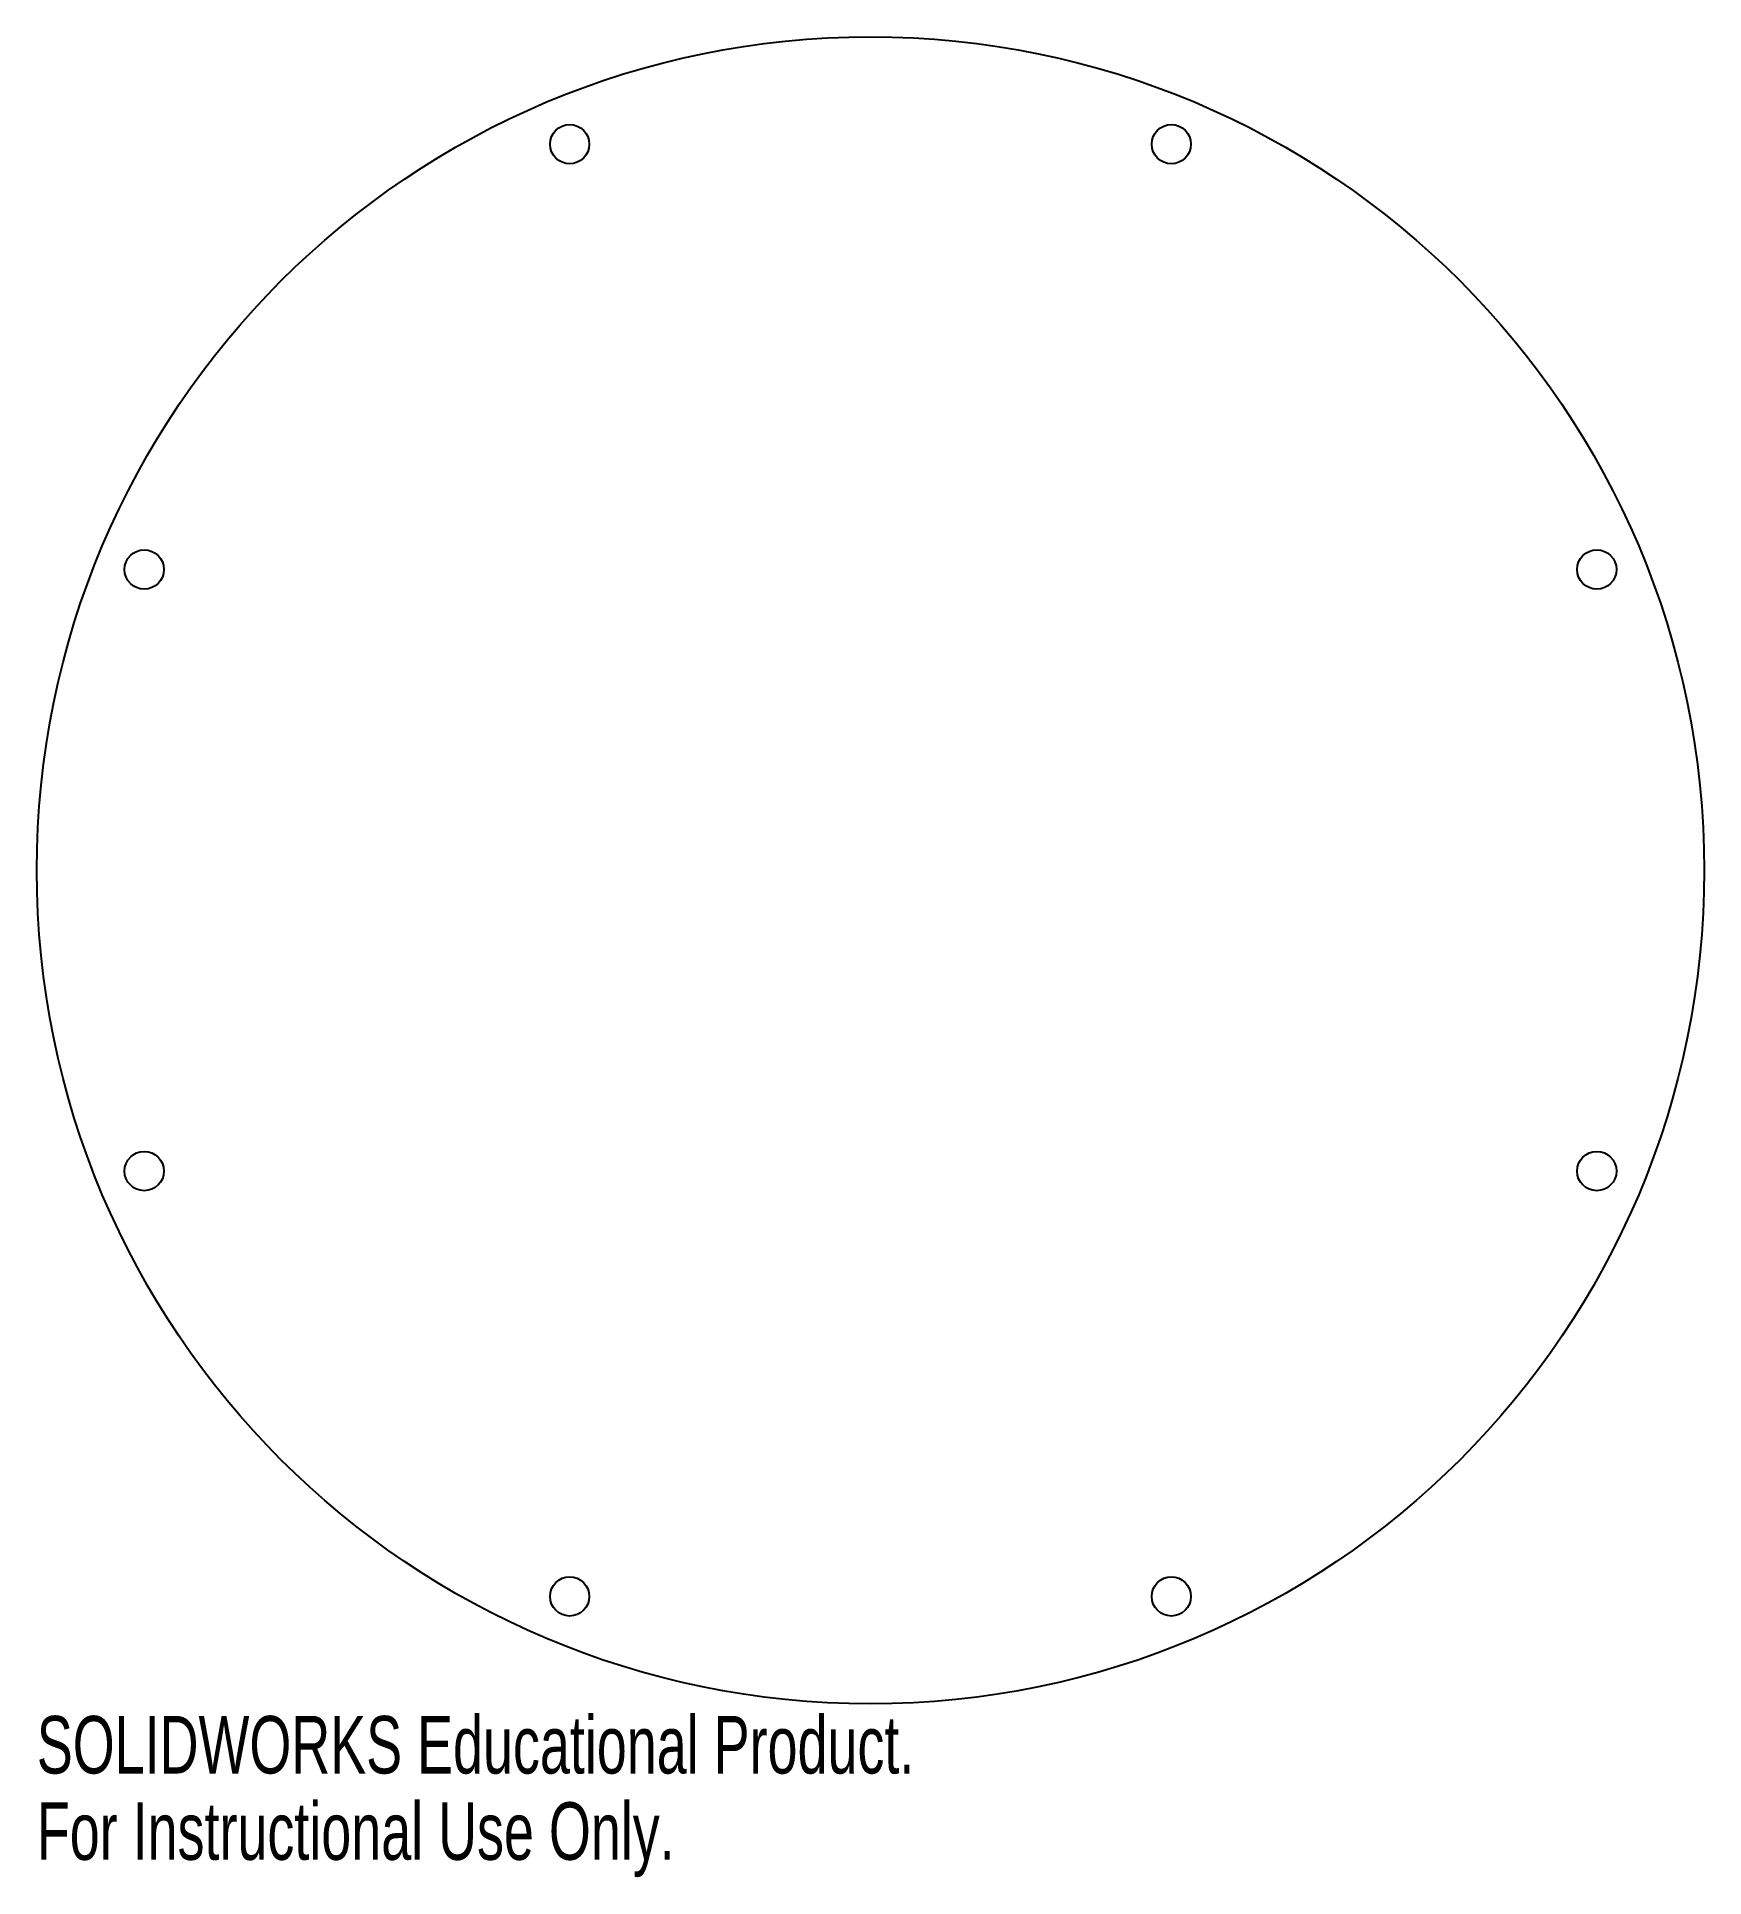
# Model space of a CAD drawing. Header units: millimetres. Extents: x -70 to 70, y -85 to 70.
import ezdxf

# ---------------------------------------------------------------- set-up
doc = ezdxf.new("R2010")
doc.units = ezdxf.units.MM
doc.styles.add('SLDTEXTSTYLE0', font='TXT', dxfattribs={"width": 0.7})

msp = doc.modelspace()

# ---------------------------------------------------------------- linework, layer by layer
at = {"color": 7, "linetype": 'Continuous', "lineweight": 25}
for centre, radius in [((0, 0), 70), ((-25.26, 60.98), 1.65), ((25.26, 60.98), 1.65), ((-60.98, 25.26), 1.65), ((60.98, 25.26), 1.65), ((-60.98, -25.26), 1.65), ((60.98, -25.26), 1.65), ((-25.26, -60.98), 1.65), ((25.26, -60.98), 1.65)]:
    msp.add_circle(centre, radius, dxfattribs=at)

# ---------------------------------------------------------------- texts
at = {"color": 7, "linetype": 'Continuous', "char_height": 4.8336, "attachment_point": 1, "style": 'SLDTEXTSTYLE0'}
for s, insert in [('SOLIDWORKS Educational Product.', (-70, -71.02)), ('For Instructional Use Only.', (-70, -78.27))]:
    msp.add_mtext(s, dxfattribs=dict(at, insert=insert))

doc.saveas('drawing.dxf')
